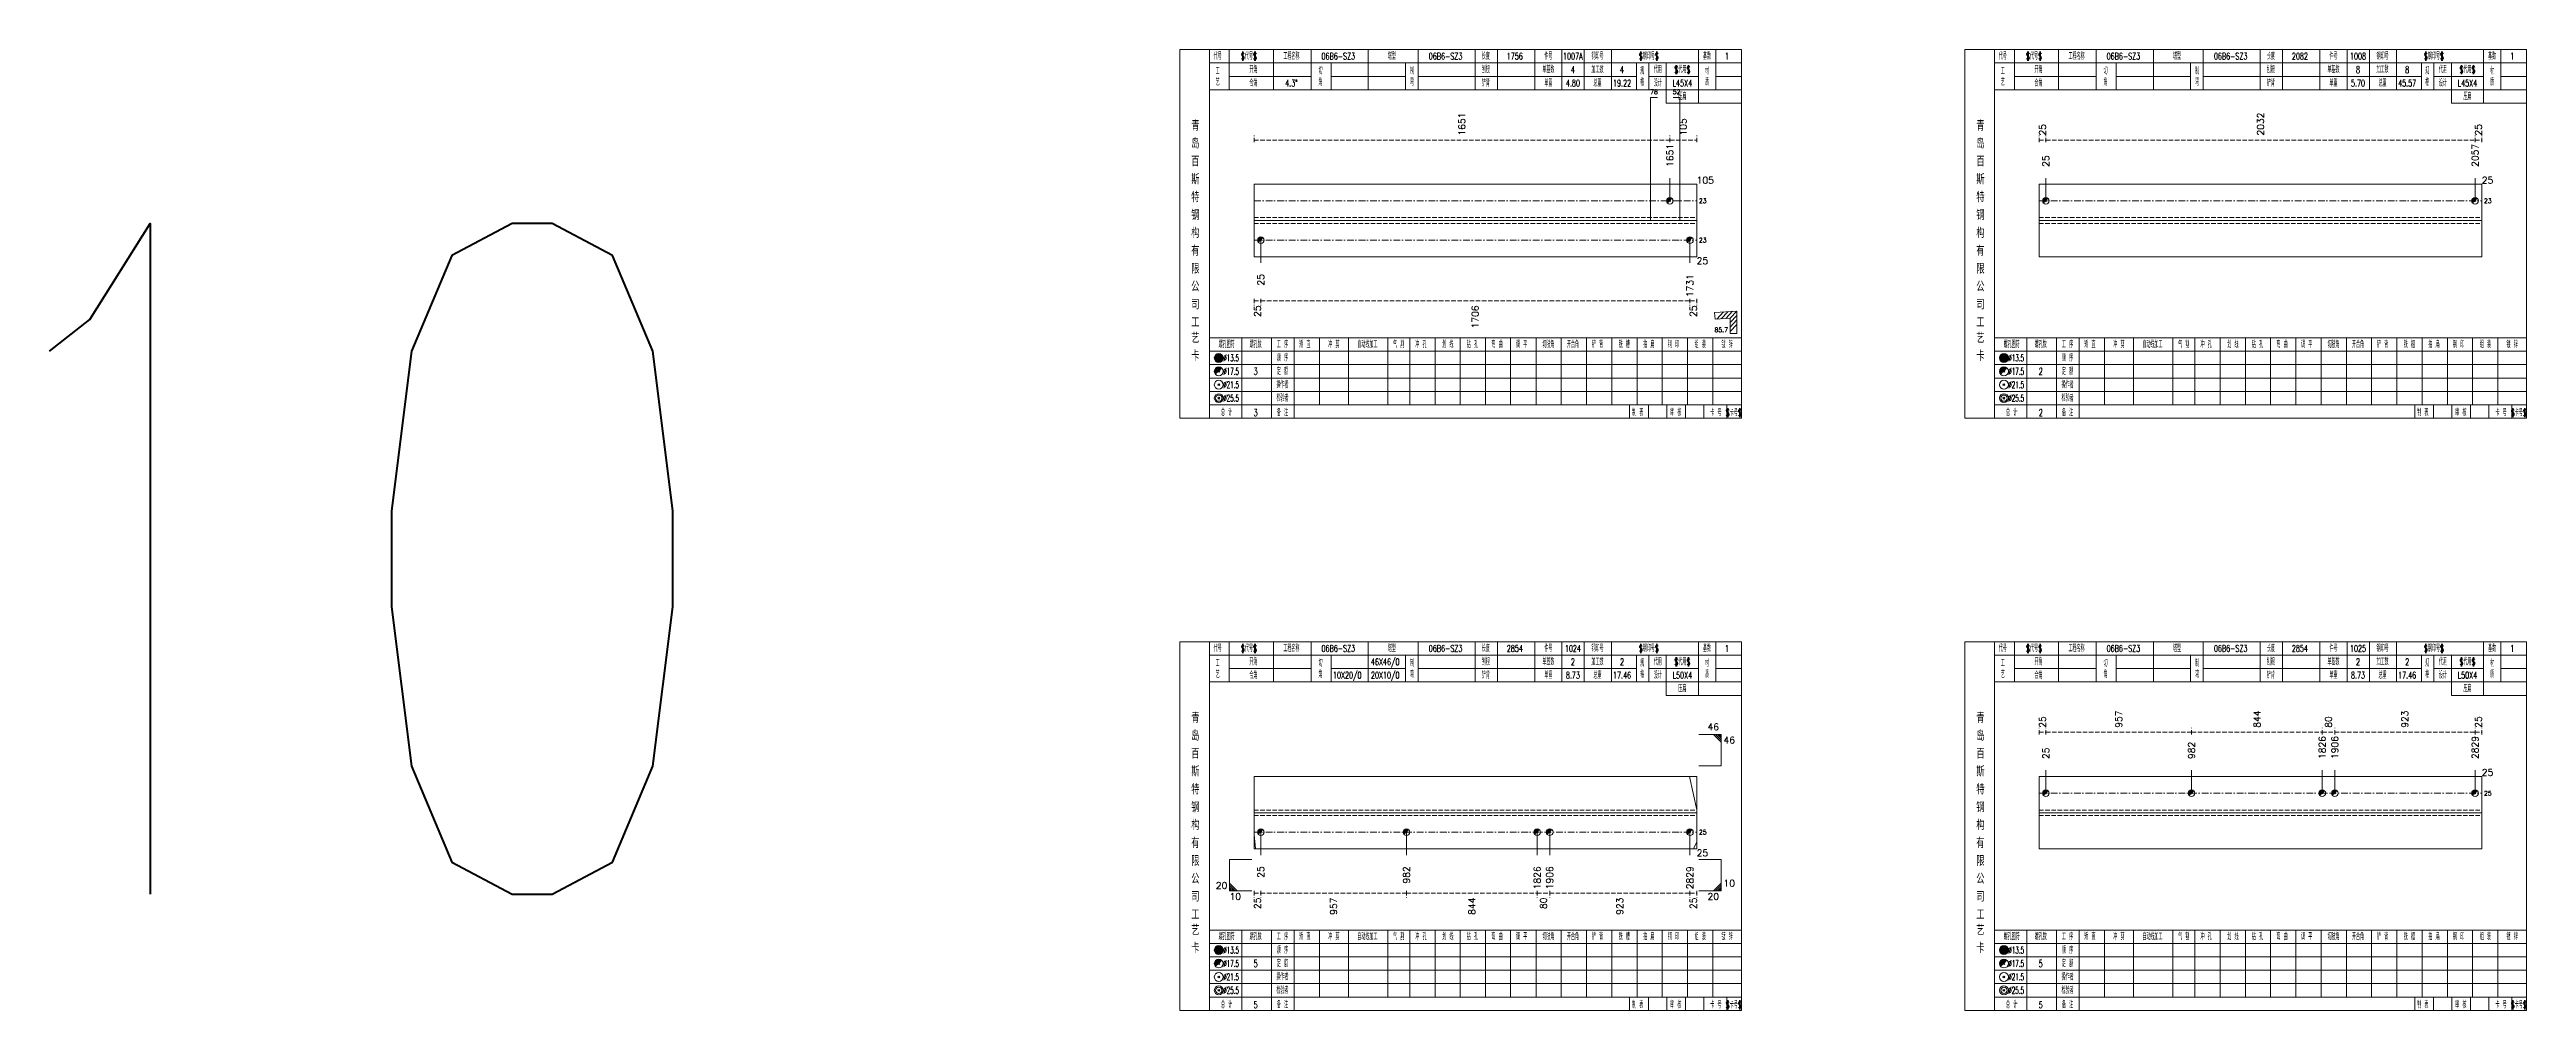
# Model space of a CAD drawing. Extents: x -533 to 8774, y 0 to 7979.
# Drawn here: x -506 to 603, y 0 to 430 of the extents above; entities that cross this region are included whole.
import ezdxf
from ezdxf.enums import TextEntityAlignment as Align

# ---------------------------------------------------------------- set-up
doc = ezdxf.new("R2010")
doc.units = 0
doc.header["$MEASUREMENT"] = 0
doc.linetypes.add('一点画线', pattern=[5.2, 3, -1, 0.2, -1])
doc.linetypes.add('虚线', pattern=[2.75, 2, -0.75])
doc.layers.get('0').update_dxf_attribs({"linetype": 'CONTINUOUS', "lineweight": 25})
for name, color, linetype, lineweight in [('1', 7, 'CONTINUOUS', 25), ('2', 7, 'CONTINUOUS', 25), ('4', 7, 'CONTINUOUS', 25), ('5', 7, 'CONTINUOUS', 25)]:
    doc.layers.add(name, color=color, linetype=linetype, lineweight=lineweight)
doc.styles.get("Standard").update_dxf_attribs({"font": 'simplex.shx', "width": 0.7, "height": 3, "bigfont": 'gbhzfs.shx'})

# ---------------------------------------------------------------- blocks, each defined once
blk = doc.blocks.new('孔17.5')
at = {"layer": '5', "color": 7, "linetype": 'Continuous', "lineweight": 0}
for p, q in [((-0.2, -0.2), (0.2, 0.2)), ((-0.2, 0.2), (0.2, -0.2))]:
    blk.add_line(p, q, dxfattribs=at)
at = {"layer": '5', "color": 7, "linetype": 'Continuous', "lineweight": 13}
blk.add_circle((0, 0), 1, dxfattribs=at)
for radius in [0.9, 0.8, 0.7, 0.6, 0.5, 0.4, 0.3, 0.2, 0.1]:
    blk.add_arc((0, 0), radius, 45, 225, dxfattribs=at)

msp = doc.modelspace()

# ---------------------------------------------------------------- linework, layer by layer
at = {"color": 8, "linetype": '虚线', "lineweight": 9}
for p, q in [((33.3, 388.5), (33.3, 391.5)), ((33.3, 389.5), (219.4, 389.5)), ((219.4, 388.5), (219.4, 391.5)), ((219.4, 388.5), (219.4, 391.5)), ((219.4, 389.5), (231.4, 389.5)), ((231.4, 388.5), (231.4, 391.5)), ((384.7, 388.5), (384.7, 391.5)), ((384.7, 389.5), (387.7, 389.5)), ((387.7, 388.5), (387.7, 391.5)), ((387.7, 388.5), (387.7, 391.5)), ((387.7, 389.5), (579.8, 389.5)), ((579.8, 388.5), (579.8, 391.5)), ((579.8, 388.5), (579.8, 391.5)), ((579.8, 389.5), (582.8, 389.5)), ((582.8, 388.5), (582.8, 391.5)), ((33.3, 318.5), (33.3, 315.5)), ((33.3, 317.5), (36.3, 317.5)), ((36.3, 318.5), (36.3, 315.5)), ((36.3, 318.5), (36.3, 315.5)), ((36.3, 317.5), (228.4, 317.5)), ((228.4, 318.5), (228.4, 315.5)), ((228.4, 318.5), (228.4, 315.5)), ((228.4, 317.5), (231.4, 317.5)), ((231.4, 318.5), (231.4, 315.5)), ((384.7, 123.5), (384.7, 126.5)), ((384.7, 124.5), (387.7, 124.5)), ((387.7, 123.5), (387.7, 126.5)), ((387.7, 123.5), (387.7, 126.5)), ((387.7, 124.5), (452.9, 124.5)), ((452.9, 123.5), (452.9, 126.5)), ((452.9, 123.5), (452.9, 126.5)), ((452.9, 124.5), (511.4, 124.5)), ((511.4, 123.5), (511.4, 126.5)), ((511.4, 123.5), (511.4, 126.5)), ((511.4, 124.5), (517, 124.5)), ((517, 123.5), (517, 126.5)), ((517, 123.5), (517, 126.5)), ((517, 124.5), (579.8, 124.5)), ((579.8, 123.5), (579.8, 126.5)), ((579.8, 123.5), (579.8, 126.5)), ((579.8, 124.5), (582.8, 124.5)), ((582.8, 123.5), (582.8, 126.5)), ((33.3, 53.5), (33.3, 50.5)), ((33.3, 52.5), (36.3, 52.5)), ((36.3, 53.5), (36.3, 50.5)), ((36.3, 53.5), (36.3, 50.5)), ((36.3, 52.5), (101.5, 52.5)), ((101.5, 53.5), (101.5, 50.5)), ((101.5, 53.5), (101.5, 50.5)), ((101.5, 52.5), (160, 52.5)), ((160, 53.5), (160, 50.5)), ((160, 53.5), (160, 50.5)), ((160, 52.5), (165.6, 52.5)), ((165.6, 53.5), (165.6, 50.5)), ((165.6, 53.5), (165.6, 50.5)), ((165.6, 52.5), (228.4, 52.5)), ((228.4, 53.5), (228.4, 50.5)), ((228.4, 53.5), (228.4, 50.5)), ((228.4, 52.5), (231.4, 52.5)), ((231.4, 53.5), (231.4, 50.5))]:
    msp.add_line(p, q, dxfattribs=at)
at = {"color": 7, "linetype": 'Continuous', "lineweight": 18}
for p, q in [((33.3, 369.8), (33.3, 337.2)), ((33.3, 369.8), (231.4, 369.8)), ((231.4, 369.8), (231.4, 337.2)), ((384.7, 369.8), (384.7, 337.2)), ((384.7, 369.8), (582.8, 369.8)), ((582.8, 369.8), (582.8, 337.2)), ((33.3, 353.5), (231.4, 353.5)), ((384.7, 353.5), (582.8, 353.5)), ((33.3, 104.7), (33.3, 72.3)), ((33.3, 104.7), (231.4, 104.7)), ((231.4, 104.7), (231.4, 72.3)), ((384.7, 104.7), (384.7, 72.3)), ((384.7, 104.7), (582.8, 104.7)), ((582.8, 104.7), (582.8, 72.3)), ((33.3, 88.5), (231.4, 88.5)), ((384.7, 88.5), (582.8, 88.5))]:
    msp.add_line(p, q, dxfattribs=at)
at = {"color": 7, "linetype": 'Continuous', "lineweight": 13}
for p, q in [((219.4, 362.3), (219.4, 372.5)), ((387.7, 362.3), (387.7, 372.5)), ((579.8, 362.3), (579.8, 372.5)), ((36.3, 344.7), (36.3, 334.5)), ((228.4, 344.7), (228.4, 334.5)), ((242.4, 123.5), (232.4, 123.5)), ((238.9, 123.5), (242.4, 120)), ((239.8, 123.5), (242.4, 120.9)), ((240.7, 123.5), (242.4, 121.8)), ((241.5, 123.5), (242.4, 122.6)), ((242.4, 109.5), (242.4, 123.5)), ((231.4, 89.8), (228.2, 104.7)), ((242.4, 109.5), (232.4, 109.5)), ((387.7, 97.2), (387.7, 107.5)), ((452.9, 97.2), (452.9, 107.5)), ((511.4, 97.2), (511.4, 107.5)), ((517, 97.2), (517, 107.5)), ((579.8, 97.2), (579.8, 107.5)), ((33.3, 78.8), (34, 72.3)), ((36.3, 79.8), (36.3, 69.5)), ((101.5, 79.8), (101.5, 69.5)), ((160, 79.8), (160, 69.5)), ((165.6, 79.8), (165.6, 69.5)), ((228.4, 79.8), (228.4, 69.5)), ((22.3, 67.5), (32.3, 67.5)), ((22.3, 67.5), (22.3, 53.5)), ((231.4, 75.5), (230, 72.3)), ((242.4, 67.5), (232.4, 67.5)), ((242.4, 67.5), (242.4, 53.5)), ((25.8, 53.5), (22.3, 57)), ((24.9, 53.5), (22.3, 56.1)), ((238.9, 53.5), (242.4, 57)), ((239.8, 53.5), (242.4, 56.1)), ((24.1, 53.5), (22.3, 55.2)), ((23.2, 53.5), (22.3, 54.4)), ((22.3, 53.5), (32.3, 53.5)), ((242.4, 53.5), (232.4, 53.5)), ((240.7, 53.5), (242.4, 55.2)), ((241.5, 53.5), (242.4, 54.4))]:
    msp.add_line(p, q, dxfattribs=at)
at = {"color": 3, "linetype": '一点画线', "lineweight": 13}
for p, q in [((33.3, 362.3), (231.4, 362.3)), ((384.7, 362.3), (582.8, 362.3)), ((33.3, 344.7), (231.4, 344.7)), ((384.7, 97.2), (582.8, 97.2)), ((33.3, 79.8), (231.4, 79.8))]:
    msp.add_line(p, q, dxfattribs=at)
at = {"color": 1, "linetype": '虚线', "lineweight": 18}
for p, q in [((33.3, 354.8), (231.4, 354.8)), ((384.7, 354.8), (582.8, 354.8)), ((33.3, 352.2), (231.4, 352.2)), ((384.7, 352.2), (582.8, 352.2)), ((33.3, 89.7), (231.4, 89.7)), ((384.7, 89.7), (582.8, 89.7)), ((33.3, 87.3), (231.4, 87.3)), ((384.7, 87.3), (582.8, 87.3))]:
    msp.add_line(p, q, dxfattribs=at)
at = {"layer": '1', "color": 7, "linetype": 'Continuous', "lineweight": 18}
for p, q in [((33.3, 337.2), (231.4, 337.2)), ((384.7, 337.2), (582.8, 337.2)), ((33.3, 72.3), (231.4, 72.3)), ((384.7, 72.3), (582.8, 72.3))]:
    msp.add_line(p, q, dxfattribs=at)
at = {"layer": '2', "color": 7, "linetype": 'Continuous', "lineweight": 13}
for p, q in [((210.8, 353.5), (210.8, 408.5)), ((210.8, 408.5), (213.8, 408.5)), ((223.9, 408.5), (220.9, 408.5)), ((223.9, 353.5), (223.9, 408.5)), ((249.4, 313), (239.4, 312.3)), ((239.4, 312.3), (239.7, 309.3)), ((240.4, 309.3), (243.4, 312.6)), ((242.4, 309.5), (245.4, 312.7)), ((244.4, 309.6), (247.4, 312.9)), ((246.4, 309.8), (249.4, 313)), ((246.4, 307.8), (249.4, 311)), ((249.4, 303), (249.4, 313)), ((239.7, 309.3), (246.4, 309.8)), ((246.4, 309.8), (246.4, 303)), ((246.4, 305.8), (249.4, 309)), ((246.4, 303.8), (249.4, 307)), ((246.4, 303), (249.4, 303))]:
    msp.add_line(p, q, dxfattribs=at)
at = {"layer": '4', "color": 1, "linetype": 'Continuous', "lineweight": 18}
for p, q in [((13.3, 265), (13.3, 430)), ((13.3, 424), (251.4, 424)), ((22.2, 412), (22.2, 430)), ((42, 412), (42, 430)), ((58.8, 412), (58.8, 430)), ((67.8, 412), (67.8, 424)), ((84.4, 412), (84.4, 430)), ((101.1, 412), (101.1, 424)), ((106.7, 412), (106.7, 430)), ((132.2, 412), (132.2, 430)), ((142.2, 412), (142.2, 430)), ((158.9, 412), (158.9, 430)), ((171.1, 412), (171.1, 430)), ((181.1, 412), (181.1, 430)), ((193.3, 412), (193.3, 430)), ((204.4, 412), (204.4, 424)), ((210, 412), (210, 424)), ((217.8, 406), (217.8, 424)), ((232.2, 406), (232.2, 430)), ((240, 412), (240, 430)), ((364.7, 265), (364.7, 430)), ((364.7, 424), (602.8, 424)), ((373.6, 412), (373.6, 430)), ((393.4, 412), (393.4, 430)), ((410.2, 412), (410.2, 430)), ((419.2, 412), (419.2, 424)), ((435.8, 412), (435.8, 430)), ((452.5, 412), (452.5, 424)), ((458.1, 412), (458.1, 430)), ((483.6, 412), (483.6, 430)), ((493.6, 412), (493.6, 430)), ((510.3, 412), (510.3, 430)), ((522.5, 412), (522.5, 430)), ((532.5, 412), (532.5, 430)), ((544.7, 412), (544.7, 430)), ((555.8, 412), (555.8, 424)), ((561.4, 412), (561.4, 424)), ((569.2, 406), (569.2, 424)), ((583.6, 406), (583.6, 430)), ((591.4, 412), (591.4, 430)), ((13.3, 412), (251.4, 412)), ((22.2, 418), (58.8, 418)), ((67.8, 418), (101.1, 418)), ((106.7, 418), (204.4, 418)), ((210, 418), (232.2, 418)), ((240, 418), (251.4, 418)), ((364.7, 412), (602.8, 412)), ((373.6, 418), (410.2, 418)), ((419.2, 418), (452.5, 418)), ((458.1, 418), (555.8, 418)), ((561.4, 418), (583.6, 418)), ((591.4, 418), (602.8, 418)), ((217.8, 406), (251.4, 406)), ((569.2, 406), (602.8, 406)), ((13.3, 301), (251.4, 301)), ((27.8, 265), (27.8, 301)), ((41.1, 265), (41.1, 301)), ((51.2, 265), (51.2, 301)), ((62.6, 271), (62.6, 301)), ((75.5, 271), (75.5, 301)), ((93.1, 271), (93.1, 301)), ((103, 271), (103, 301)), ((114.3, 271), (114.3, 301)), ((125.6, 271), (125.6, 301)), ((136.9, 271), (136.9, 301)), ((148.1, 271), (148.1, 301)), ((159.5, 271), (159.5, 301)), ((170.8, 271), (170.8, 301)), ((182.1, 271), (182.1, 301)), ((193.4, 271), (193.4, 301)), ((204.7, 271), (204.7, 301)), ((216, 271), (216, 301)), ((227.3, 271), (227.3, 301)), ((238.6, 271), (238.6, 301)), ((364.7, 301), (602.8, 301)), ((379.2, 265), (379.2, 301)), ((392.5, 265), (392.5, 301)), ((402.6, 265), (402.6, 301)), ((414, 271), (414, 301)), ((426.9, 271), (426.9, 301)), ((444.5, 271), (444.5, 301)), ((454.4, 271), (454.4, 301)), ((465.7, 271), (465.7, 301)), ((477, 271), (477, 301)), ((488.3, 271), (488.3, 301)), ((499.5, 271), (499.5, 301)), ((510.9, 271), (510.9, 301)), ((522.2, 271), (522.2, 301)), ((533.5, 271), (533.5, 301)), ((544.8, 271), (544.8, 301)), ((556.1, 271), (556.1, 301)), ((567.4, 271), (567.4, 301)), ((578.7, 271), (578.7, 301)), ((590, 271), (590, 301)), ((13.3, 295), (251.4, 295)), ((13.3, 289), (251.4, 289)), ((364.7, 295), (602.8, 295)), ((364.7, 289), (602.8, 289)), ((13.3, 283), (251.4, 283)), ((364.7, 283), (602.8, 283)), ((13.3, 277), (251.4, 277)), ((13.3, 271), (251.4, 271)), ((201.4, 265), (201.4, 271)), ((209.8, 265), (209.8, 271)), ((218, 265), (218, 271)), ((226.4, 265), (226.4, 271)), ((234.6, 265), (234.6, 271)), ((244.9, 265), (244.9, 271)), ((364.7, 277), (602.8, 277)), ((364.7, 271), (602.8, 271)), ((552.8, 265), (552.8, 271)), ((561.2, 265), (561.2, 271)), ((569.4, 265), (569.4, 271)), ((577.8, 265), (577.8, 271)), ((586, 265), (586, 271)), ((596.3, 265), (596.3, 271)), ((13.3, 0), (13.3, 165)), ((13.3, 159), (251.4, 159)), ((22.2, 147), (22.2, 165)), ((42, 147), (42, 165)), ((58.8, 147), (58.8, 165)), ((67.8, 147), (67.8, 159)), ((84.4, 147), (84.4, 165)), ((101.1, 147), (101.1, 159)), ((106.7, 147), (106.7, 165)), ((132.2, 147), (132.2, 165)), ((142.2, 147), (142.2, 165)), ((158.9, 147), (158.9, 165)), ((171.1, 147), (171.1, 165)), ((181.1, 147), (181.1, 165)), ((193.3, 147), (193.3, 165)), ((204.4, 147), (204.4, 159)), ((210, 147), (210, 159)), ((217.8, 141), (217.8, 159)), ((232.2, 141), (232.2, 165)), ((240, 147), (240, 165)), ((364.7, 0), (364.7, 165)), ((364.7, 159), (602.8, 159)), ((373.6, 147), (373.6, 165)), ((393.4, 147), (393.4, 165)), ((410.2, 147), (410.2, 165)), ((419.2, 147), (419.2, 159)), ((435.8, 147), (435.8, 165)), ((452.5, 147), (452.5, 159)), ((458.1, 147), (458.1, 165)), ((483.6, 147), (483.6, 165)), ((493.6, 147), (493.6, 165)), ((510.3, 147), (510.3, 165)), ((522.5, 147), (522.5, 165)), ((532.5, 147), (532.5, 165)), ((544.7, 147), (544.7, 165)), ((555.8, 147), (555.8, 159)), ((561.4, 147), (561.4, 159)), ((569.2, 141), (569.2, 159)), ((583.6, 141), (583.6, 165)), ((591.4, 147), (591.4, 165)), ((13.3, 147), (251.4, 147)), ((22.2, 153), (58.8, 153)), ((67.8, 153), (101.1, 153)), ((106.7, 153), (204.4, 153)), ((210, 153), (232.2, 153)), ((240, 153), (251.4, 153)), ((364.7, 147), (602.8, 147)), ((373.6, 153), (410.2, 153)), ((419.2, 153), (452.5, 153)), ((458.1, 153), (555.8, 153)), ((561.4, 153), (583.6, 153)), ((591.4, 153), (602.8, 153)), ((217.8, 141), (251.4, 141)), ((569.2, 141), (602.8, 141)), ((13.3, 36), (251.4, 36)), ((27.8, 0), (27.8, 36)), ((41.1, 0), (41.1, 36)), ((51.2, 0), (51.2, 36)), ((62.6, 6), (62.6, 36)), ((75.5, 6), (75.5, 36)), ((93.1, 6), (93.1, 36)), ((103, 6), (103, 36)), ((114.3, 6), (114.3, 36)), ((125.6, 6), (125.6, 36)), ((136.9, 6), (136.9, 36)), ((148.1, 6), (148.1, 36)), ((159.5, 6), (159.5, 36)), ((170.8, 6), (170.8, 36)), ((182.1, 6), (182.1, 36)), ((193.4, 6), (193.4, 36)), ((204.7, 6), (204.7, 36)), ((216, 6), (216, 36)), ((227.3, 6), (227.3, 36)), ((238.6, 6), (238.6, 36)), ((364.7, 36), (602.8, 36)), ((379.2, 0), (379.2, 36)), ((392.5, 0), (392.5, 36)), ((402.6, 0), (402.6, 36)), ((414, 6), (414, 36)), ((426.9, 6), (426.9, 36)), ((444.5, 6), (444.5, 36)), ((454.4, 6), (454.4, 36)), ((465.7, 6), (465.7, 36)), ((477, 6), (477, 36)), ((488.3, 6), (488.3, 36)), ((499.5, 6), (499.5, 36)), ((510.9, 6), (510.9, 36)), ((522.2, 6), (522.2, 36)), ((533.5, 6), (533.5, 36)), ((544.8, 6), (544.8, 36)), ((556.1, 6), (556.1, 36)), ((567.4, 6), (567.4, 36)), ((578.7, 6), (578.7, 36)), ((590, 6), (590, 36)), ((13.3, 30), (251.4, 30)), ((13.3, 24), (251.4, 24)), ((364.7, 30), (602.8, 30)), ((364.7, 24), (602.8, 24)), ((13.3, 18), (251.4, 18)), ((13.3, 12), (251.4, 12)), ((364.7, 18), (602.8, 18)), ((364.7, 12), (602.8, 12)), ((13.3, 6), (251.4, 6)), ((201.4, 0), (201.4, 6)), ((209.8, 0), (209.8, 6)), ((218, 0), (218, 6)), ((226.4, 0), (226.4, 6)), ((234.6, 0), (234.6, 6)), ((244.9, 0), (244.9, 6)), ((364.7, 6), (602.8, 6)), ((552.8, 0), (552.8, 6)), ((561.2, 0), (561.2, 6)), ((569.4, 0), (569.4, 6)), ((577.8, 0), (577.8, 6)), ((586, 0), (586, 6)), ((596.3, 0), (596.3, 6))]:
    msp.add_line(p, q, dxfattribs=at)
at = {"layer": '4', "color": 7, "linetype": 'Continuous', "lineweight": 13}
for p, q in [((17.3, 291.8), (17.7, 292.2)), ((17.7, 291.8), (17.3, 292.2)), ((368.7, 291.8), (369.1, 292.2)), ((369.1, 291.8), (368.7, 292.2)), ((17.1, 279.6), (17.9, 280.4)), ((17.9, 279.6), (17.1, 280.4)), ((368.5, 279.6), (369.3, 280.4)), ((369.3, 279.6), (368.5, 280.4)), ((17.1, 273.6), (17.9, 274.4)), ((17.9, 273.6), (17.1, 274.4)), ((368.5, 273.6), (369.3, 274.4)), ((369.3, 273.6), (368.5, 274.4)), ((17.3, 26.8), (17.7, 27.2)), ((17.7, 26.8), (17.3, 27.2)), ((368.7, 26.8), (369.1, 27.2)), ((369.1, 26.8), (368.7, 27.2)), ((17.1, 14.6), (17.9, 15.4)), ((17.9, 14.6), (17.1, 15.4)), ((368.5, 14.6), (369.3, 15.4)), ((369.3, 14.6), (368.5, 15.4)), ((17.1, 8.6), (17.9, 9.4)), ((17.9, 8.6), (17.1, 9.4)), ((368.5, 8.6), (369.3, 9.4)), ((369.3, 8.6), (368.5, 9.4))]:
    msp.add_line(p, q, dxfattribs=at)
at = {"layer": '4', "color": 7, "linetype": 'Continuous', "lineweight": 0}
for p, q in [((17.1, 285.6), (17.9, 286.4)), ((17.1, 286.4), (17.9, 285.6)), ((368.5, 285.6), (369.3, 286.4)), ((368.5, 286.4), (369.3, 285.6)), ((17.1, 20.6), (17.9, 21.4)), ((17.1, 21.4), (17.9, 20.6)), ((368.5, 20.6), (369.3, 21.4)), ((368.5, 21.4), (369.3, 20.6))]:
    msp.add_line(p, q, dxfattribs=at)
at = {"layer": '4', "color": 1, "linetype": 'Continuous', "lineweight": 18}
for points in [[(0, 430), (0, 265), (251.4, 265), (251.4, 430)], [(351.4, 430), (351.4, 265), (602.8, 265), (602.8, 430)], [(0, 165), (0, 0), (251.4, 0), (251.4, 165)], [(351.4, 165), (351.4, 0), (602.8, 0), (602.8, 165)]]:
    msp.add_lwpolyline(points, close=True, dxfattribs=at)
at = {"layer": '4', "color": 7, "linetype": 'Continuous', "lineweight": 13}
for centre, radius in [((17.5, 292), 2), ((17.5, 292), 1.8), ((17.5, 292), 1.6), ((17.5, 292), 1.4), ((17.5, 292), 1.2), ((17.5, 292), 1), ((17.5, 292), 0.8), ((17.5, 292), 0.6), ((17.5, 292), 0.4), ((17.5, 292), 0.2), ((368.9, 292), 2), ((368.9, 292), 1.8), ((368.9, 292), 1.6), ((368.9, 292), 1.4), ((368.9, 292), 1.2), ((368.9, 292), 1), ((368.9, 292), 0.8), ((368.9, 292), 0.6), ((368.9, 292), 0.4), ((368.9, 292), 0.2), ((17.5, 286), 2), ((17.5, 280), 2), ((368.9, 286), 2), ((368.9, 280), 2), ((17.5, 274), 2), ((17.5, 274), 1.4), ((368.9, 274), 2), ((368.9, 274), 1.4), ((17.5, 27), 2), ((17.5, 21), 2), ((17.5, 27), 1.8), ((17.5, 27), 1.6), ((17.5, 27), 1.4), ((17.5, 27), 1.2), ((17.5, 27), 1), ((17.5, 27), 0.8), ((17.5, 27), 0.6), ((17.5, 27), 0.4), ((17.5, 27), 0.2), ((368.9, 27), 2), ((368.9, 21), 2), ((368.9, 27), 1.8), ((368.9, 27), 1.6), ((368.9, 27), 1.4), ((368.9, 27), 1.2), ((368.9, 27), 1), ((368.9, 27), 0.8), ((368.9, 27), 0.6), ((368.9, 27), 0.4), ((368.9, 27), 0.2), ((17.5, 15), 2), ((368.9, 15), 2), ((17.5, 9), 2), ((17.5, 9), 1.4), ((368.9, 9), 2), ((368.9, 9), 1.4)]:
    msp.add_circle(centre, radius, dxfattribs=at)
for centre, radius in [((17.5, 286), 1.8), ((17.5, 286), 1.6), ((17.5, 286), 1.4), ((17.5, 286), 1.2), ((17.5, 286), 1), ((17.5, 286), 0.8), ((17.5, 286), 0.6), ((17.5, 286), 0.4), ((17.5, 286), 0.2), ((368.9, 286), 1.8), ((368.9, 286), 1.6), ((368.9, 286), 1.4), ((368.9, 286), 1.2), ((368.9, 286), 1), ((368.9, 286), 0.8), ((368.9, 286), 0.6), ((368.9, 286), 0.4), ((368.9, 286), 0.2), ((17.5, 21), 1.8), ((17.5, 21), 1.6), ((17.5, 21), 1.4), ((17.5, 21), 1.2), ((368.9, 21), 1.8), ((368.9, 21), 1.6), ((368.9, 21), 1.4), ((368.9, 21), 1.2), ((17.5, 21), 1), ((17.5, 21), 0.8), ((17.5, 21), 0.6), ((17.5, 21), 0.4), ((17.5, 21), 0.2), ((368.9, 21), 1), ((368.9, 21), 0.8), ((368.9, 21), 0.6), ((368.9, 21), 0.4), ((368.9, 21), 0.2)]:
    msp.add_arc(centre, radius, 45, 225, dxfattribs=at)

# ---------------------------------------------------------------- block references
at = {"color": 7, "linetype": 'Continuous', "lineweight": 13, "xscale": 1.5, "yscale": 1.5, "zscale": 1.5}
for p in [(219.4, 362.3), (387.7, 362.3), (579.8, 362.3), (387.7, 97.2), (452.9, 97.2), (511.4, 97.2), (517, 97.2), (579.8, 97.2)]:
    msp.add_blockref('孔17.5', p, dxfattribs=at)
at = {"layer": '1', "color": 7, "linetype": 'Continuous', "lineweight": 13, "xscale": 1.5, "yscale": 1.5, "zscale": 1.5}
for p in [(36.3, 344.7), (228.4, 344.7), (36.3, 79.8), (101.5, 79.8), (160, 79.8), (165.6, 79.8), (228.4, 79.8)]:
    msp.add_blockref('孔17.5', p, dxfattribs=at)

# ---------------------------------------------------------------- texts
at = {"color": 8, "linetype": 'Continuous', "lineweight": 9}
for s, p in [('1651', (126.3, 391.5)), ('2032', (483.8, 391.5)), ('105', (225.4, 391.5)), ('25', (386.2, 391.5)), ('25', (581.3, 391.5)), ('957', (420.3, 126.5)), ('844', (482.2, 126.5)), ('923', (548.4, 126.5)), ('25', (386.2, 126.5)), ('80', (514.2, 126.5)), ('25', (581.3, 126.5))]:
    msp.add_text(s, height=3, rotation=90, dxfattribs=at).set_placement(p, align=Align.MIDDLE_LEFT)
at = {"color": 7, "linetype": 'Continuous', "lineweight": 13}
for s, p in [('1651', (219.4, 377.5)), ('25', (387.7, 377.5)), ('2057', (579.8, 377.5)), ('1826', (511.4, 112.5)), ('1906', (517, 112.5)), ('2829', (579.8, 112.5)), ('25', (387.7, 112.5)), ('982', (452.9, 112.5))]:
    msp.add_text(s, height=3, rotation=90, dxfattribs=at).set_placement(p, align=Align.MIDDLE_LEFT)
for s, height, p in [('105', 3, (231.4, 371.5)), ('25', 3, (582.8, 371.5)), ('23', 2, (232.4, 362.3)), ('23', 2, (583.8, 362.3)), ('23', 2, (232.4, 344.7)), ('25', 3, (582.8, 106.5)), ('25', 2, (583.8, 97.2)), ('25', 2, (232.4, 79.8))]:
    msp.add_text(s, height=height, dxfattribs=at).set_placement(p, align=Align.MIDDLE_LEFT)
at = {"color": 8, "linetype": 'Continuous', "lineweight": 9}
for s, p in [('25', (34.8, 315.5)), ('1706', (132.3, 315.5)), ('25', (229.9, 315.5)), ('25', (34.8, 50.5)), ('957', (68.9, 50.5)), ('844', (130.8, 50.5)), ('80', (162.8, 50.5)), ('923', (197, 50.5)), ('25', (229.9, 50.5))]:
    msp.add_text(s, height=3, rotation=90, dxfattribs=at).set_placement(p, align=Align.MIDDLE_RIGHT)
at = {"color": 7, "linetype": 'Continuous', "lineweight": 13}
for s, p in [('46', (241.4, 124.5)), ('20', (21.3, 53.5))]:
    msp.add_text(s, height=3, dxfattribs=at).set_placement(p, align=Align.BOTTOM_RIGHT)
for s, p in [('46', (243.4, 122.5)), ('10', (22.3, 52.5))]:
    msp.add_text(s, height=3, dxfattribs=at).set_placement(p, align=Align.TOP_LEFT)
msp.add_text('10', height=3, dxfattribs=at).set_placement((243.4, 54.5), align=Align.BOTTOM_LEFT)
msp.add_text('20', height=3, dxfattribs=at).set_placement((241.4, 52.5), align=Align.TOP_RIGHT)
at = {"color": 0, "linetype": 'Continuous', "insert": (-559.8, 352.1), "char_height": 300, "width": 15280.334, "attachment_point": 1}
msp.add_mtext('10', dxfattribs=at)
at = {"layer": '1', "color": 7, "linetype": 'Continuous', "lineweight": 13}
for p in [(231.4, 335.5), (231.4, 70.5)]:
    msp.add_text('25', height=3, dxfattribs=at).set_placement(p, align=Align.MIDDLE_LEFT)
for s, p in [('25', (36.3, 329.5)), ('1731', (228.4, 329.5)), ('25', (36.3, 64.5)), ('982', (101.5, 64.5)), ('1826', (160, 64.5)), ('1906', (165.6, 64.5)), ('2829', (228.4, 64.5))]:
    msp.add_text(s, height=3, rotation=90, dxfattribs=at).set_placement(p, align=Align.MIDDLE_RIGHT)
at = {"layer": '2', "color": 7, "linetype": 'Continuous', "lineweight": 13}
for s, p in [('78', (212.3, 409.5)), ('52', (222.4, 409.5))]:
    msp.add_text(s, height=2, dxfattribs=at).set_placement(p, align=Align.BOTTOM_CENTER)
msp.add_text('85.7', height=2, dxfattribs=at).set_placement((245.4, 303), align=Align.BOTTOM_RIGHT)
at = {"layer": '4', "color": 1, "linetype": 'Continuous', "lineweight": 13}
for s, height, width, p in [('代号', 3, 0.6, (17, 427)), ('工', 3, 0.6, (17, 420.4)), ('$代号$', 3, 0.6, (31, 427)), ('开角', 3, 0.6, (33, 421)), ('工程名称', 3, 0.6, (50, 427)), ('切', 3, 0.6, (63, 420.4)), ('06B6-SZ3', 3, 0.6, (71, 427)), ('塔型', 3, 0.6, (95, 427)), ('制', 3, 0.6, (104, 420.4)), ('06B6-SZ3', 3, 0.6, (119, 427)), ('刨根', 3, 0.6, (137, 421)), ('长度', 3, 0.6, (137, 427)), ('1756', 3, 0.6, (150, 427)), ('单基数', 3, 0.6, (165, 421)), ('件号', 3, 0.6, (165, 427)), ('1007A', 3, 0.6, (176, 427)), ('4', 3, 0.6, (176, 421)), ('钢印号', 3, 0.6, (187, 427)), ('加工数', 3, 0.6, (187, 421)), ('4', 3, 0.6, (198, 421)), ('规', 3, 0.6, (207, 420.4)), ('$钢印号$', 3, 0.6, (210, 427)), ('代用', 3, 0.6, (214, 421)), ('$代用$', 3, 0.6, (225, 421)), ('基数', 3, 0.6, (236, 427)), ('材', 3, 0.6, (236, 420.4)), ('1', 3, 0.6, (245, 427)), ('代号', 3, 0.6, (368.4, 427)), ('工', 3, 0.6, (368.4, 420.4)), ('$代号$', 3, 0.6, (382.4, 427)), ('开角', 3, 0.6, (384.4, 421)), ('工程名称', 3, 0.6, (401.4, 427)), ('切', 3, 0.6, (414.4, 420.4)), ('06B6-SZ3', 3, 0.6, (422.4, 427)), ('塔型', 3, 0.6, (446.4, 427)), ('制', 3, 0.6, (455.4, 420.4)), ('06B6-SZ3', 3, 0.6, (470.4, 427)), ('刨根', 3, 0.6, (488.4, 421)), ('长度', 3, 0.6, (488.4, 427)), ('2082', 3, 0.6, (501.4, 427)), ('单基数', 3, 0.6, (516.4, 421)), ('件号', 3, 0.6, (516.4, 427)), ('1008', 3, 0.6, (527.4, 427)), ('8', 3, 0.6, (527.4, 421)), ('钢印号', 3, 0.6, (538.4, 427)), ('加工数', 3, 0.6, (538.4, 421)), ('8', 3, 0.6, (549.4, 421)), ('规', 3, 0.6, (558.4, 420.4)), ('$钢印号$', 3, 0.6, (561.4, 427)), ('代用', 3, 0.6, (565.4, 421)), ('$代用$', 3, 0.6, (576.4, 421)), ('基数', 3, 0.6, (587.4, 427)), ('材', 3, 0.6, (587.4, 420.4)), ('1', 3, 0.6, (596.4, 427)), ('艺', 3, 0.6, (17, 415.4)), ('合角', 3, 0.6, (33, 415)), ('4.3%%d', 3, 0.6, (50, 415)), ('角', 3, 0.6, (63, 415.4)), ('弯', 3, 0.6, (104, 415.4)), ('铲背', 3, 0.6, (137, 415)), ('单重', 3, 0.6, (165, 415)), ('4.80', 3, 0.6, (176, 415)), ('总重', 3, 0.6, (187, 415)), ('19.22', 3, 0.6, (198, 415)), ('格', 3, 0.6, (207, 415.4)), ('设计', 3, 0.6, (214, 415)), ('L45X4', 3, 0.6, (225, 415)), ('压扁', 3, 0.6, (225, 409)), ('质', 3, 0.6, (236, 415.4)), ('艺', 3, 0.6, (368.4, 415.4)), ('合角', 3, 0.6, (384.4, 415)), ('角', 3, 0.6, (414.4, 415.4)), ('弯', 3, 0.6, (455.4, 415.4)), ('铲背', 3, 0.6, (488.4, 415)), ('单重', 3, 0.6, (516.4, 415)), ('5.70', 3, 0.6, (527.4, 415)), ('总重', 3, 0.6, (538.4, 415)), ('45.57', 3, 0.6, (549.4, 415)), ('格', 3, 0.6, (558.4, 415.4)), ('设计', 3, 0.6, (565.4, 415)), ('L45X4', 3, 0.6, (576.4, 415)), ('压扁', 3, 0.6, (576.4, 409)), ('质', 3, 0.6, (587.4, 415.4)), ('青', 4.6, 0.8, (7, 396)), ('岛', 4.6, 0.8, (7, 388)), ('青', 4.6, 0.8, (358.4, 396)), ('岛', 4.6, 0.8, (358.4, 388)), ('百', 4.6, 0.8, (7, 380)), ('百', 4.6, 0.8, (358.4, 380)), ('斯', 4.6, 0.8, (7, 372)), ('特', 4.6, 0.8, (7, 364)), ('斯', 4.6, 0.8, (358.4, 372)), ('特', 4.6, 0.8, (358.4, 364)), ('钢', 4.6, 0.8, (7, 356)), ('钢', 4.6, 0.8, (358.4, 356)), ('构', 4.6, 0.8, (7, 348)), ('构', 4.6, 0.8, (358.4, 348)), ('有', 4.6, 0.8, (7, 340)), ('限', 4.6, 0.8, (7, 332)), ('有', 4.6, 0.8, (358.4, 340)), ('限', 4.6, 0.8, (358.4, 332)), ('公', 4.6, 0.8, (7, 324)), ('公', 4.6, 0.8, (358.4, 324)), ('司', 4.6, 0.8, (7, 316)), ('司', 4.6, 0.8, (358.4, 316)), ('工', 4.6, 0.8, (7, 308)), ('艺', 4.6, 0.8, (7, 301)), ('螺孔图符', 3, 0.6, (21, 298)), ('螺孔数', 3, 0.6, (34, 298)), ('工 序', 3, 0.6, (46, 298)), ('矫 直', 3, 0.6, (56, 298)), ('冲 剪', 3, 0.6, (69, 298)), ('自动线加工', 3, 0.6, (84, 298)), ('气 割', 3, 0.6, (98, 298)), ('冲 孔', 3, 0.6, (108, 298)), ('划 线', 3, 0.6, (120, 298)), ('钻 孔', 3, 0.6, (131, 298)), ('弯 曲', 3, 0.6, (142, 298)), ('调 平', 3, 0.6, (153, 298)), ('切肢角', 3, 0.6, (165, 298)), ('开合角', 3, 0.6, (176, 298)), ('铲 背', 3, 0.6, (187, 298)), ('铣 槽', 3, 0.6, (199, 298)), ('拍 扁', 3, 0.6, (210, 298)), ('钢 印', 3, 0.6, (221, 298)), ('组 装', 3, 0.6, (233, 298)), ('镀 锌', 3, 0.6, (245, 298)), ('工', 4.6, 0.8, (358.4, 308)), ('艺', 4.6, 0.8, (358.4, 301)), ('螺孔图符', 3, 0.6, (372.4, 298)), ('螺孔数', 3, 0.6, (385.4, 298)), ('工 序', 3, 0.6, (397.4, 298)), ('矫 直', 3, 0.6, (407.4, 298)), ('冲 剪', 3, 0.6, (420.4, 298)), ('自动线加工', 3, 0.6, (435.4, 298)), ('气 割', 3, 0.6, (449.4, 298)), ('冲 孔', 3, 0.6, (459.4, 298)), ('划 线', 3, 0.6, (471.4, 298)), ('钻 孔', 3, 0.6, (482.4, 298)), ('弯 曲', 3, 0.6, (493.4, 298)), ('调 平', 3, 0.6, (504.4, 298)), ('切肢角', 3, 0.6, (516.4, 298)), ('开合角', 3, 0.6, (527.4, 298)), ('铲 背', 3, 0.6, (538.4, 298)), ('铣 槽', 3, 0.6, (550.4, 298)), ('拍 扁', 3, 0.6, (561.4, 298)), ('钢 印', 3, 0.6, (572.4, 298)), ('组 装', 3, 0.6, (584.4, 298)), ('镀 锌', 3, 0.6, (596.4, 298)), ('卡', 4.6, 0.8, (7, 293)), ('%%C13.5', 3, 0.5, (23, 292)), ('顺 序', 3, 0.6, (46, 292)), ('卡', 4.6, 0.8, (358.4, 293)), ('%%C13.5', 3, 0.5, (374.4, 292)), ('顺 序', 3, 0.6, (397.4, 292)), ('%%C17.5', 3, 0.5, (23, 286)), ('%%C21.5', 3, 0.5, (23, 280)), ('3', 3.2, 0.6, (34, 286)), ('定 额', 3, 0.6, (46, 286)), ('操作者', 3, 0.6, (46, 280)), ('%%C17.5', 3, 0.5, (374.4, 286)), ('%%C21.5', 3, 0.5, (374.4, 280)), ('2', 3.2, 0.6, (385.4, 286)), ('定 额', 3, 0.6, (397.4, 286)), ('操作者', 3, 0.6, (397.4, 280)), ('总 计', 3, 0.6, (21, 267.5)), ('%%C25.5', 3, 0.5, (23, 274)), ('3', 3, 0.6, (34, 267.5)), ('检验者', 3, 0.6, (46, 274)), ('备 注', 3, 0.6, (46, 267.5)), ('制 表', 3, 0.6, (205, 267.5)), ('审 核', 3, 0.6, (222, 267.5)), ('卡 号', 3, 0.6, (240, 267.5)), ('$卡号$', 3, 0.6, (248, 267.5)), ('总 计', 3, 0.6, (372.4, 267.5)), ('%%C25.5', 3, 0.5, (374.4, 274)), ('2', 3, 0.6, (385.4, 267.5)), ('检验者', 3, 0.6, (397.4, 274)), ('备 注', 3, 0.6, (397.4, 267.5)), ('制 表', 3, 0.6, (556.4, 267.5)), ('审 核', 3, 0.6, (573.4, 267.5)), ('卡 号', 3, 0.6, (591.4, 267.5)), ('$卡号$', 3, 0.6, (599.4, 267.5)), ('代号', 3, 0.6, (17, 162)), ('工', 3, 0.6, (17, 155.4)), ('$代号$', 3, 0.6, (31, 162)), ('开角', 3, 0.6, (33, 156)), ('工程名称', 3, 0.6, (50, 162)), ('切', 3, 0.6, (63, 155.4)), ('06B6-SZ3', 3, 0.6, (71, 162)), ('46X46/0', 3, 0.6, (92, 156)), ('塔型', 3, 0.6, (95, 162)), ('制', 3, 0.6, (104, 155.4)), ('06B6-SZ3', 3, 0.6, (119, 162)), ('刨根', 3, 0.6, (137, 156)), ('长度', 3, 0.6, (137, 162)), ('2854', 3, 0.6, (150, 162)), ('单基数', 3, 0.6, (165, 156)), ('件号', 3, 0.6, (165, 162)), ('1024', 3, 0.6, (176, 162)), ('2', 3, 0.6, (176, 156)), ('钢印号', 3, 0.6, (187, 162)), ('加工数', 3, 0.6, (187, 156)), ('2', 3, 0.6, (198, 156)), ('规', 3, 0.6, (207, 155.4)), ('$钢印号$', 3, 0.6, (210, 162)), ('代用', 3, 0.6, (214, 156)), ('$代用$', 3, 0.6, (225, 156)), ('基数', 3, 0.6, (236, 162)), ('材', 3, 0.6, (236, 155.4)), ('1', 3, 0.6, (245, 162)), ('代号', 3, 0.6, (368.4, 162)), ('工', 3, 0.6, (368.4, 155.4)), ('$代号$', 3, 0.6, (382.4, 162)), ('开角', 3, 0.6, (384.4, 156)), ('工程名称', 3, 0.6, (401.4, 162)), ('切', 3, 0.6, (414.4, 155.4)), ('06B6-SZ3', 3, 0.6, (422.4, 162)), ('塔型', 3, 0.6, (446.4, 162)), ('制', 3, 0.6, (455.4, 155.4)), ('06B6-SZ3', 3, 0.6, (470.4, 162)), ('刨根', 3, 0.6, (488.4, 156)), ('长度', 3, 0.6, (488.4, 162)), ('2854', 3, 0.6, (501.4, 162)), ('单基数', 3, 0.6, (516.4, 156)), ('件号', 3, 0.6, (516.4, 162)), ('1025', 3, 0.6, (527.4, 162)), ('2', 3, 0.6, (527.4, 156)), ('钢印号', 3, 0.6, (538.4, 162)), ('加工数', 3, 0.6, (538.4, 156)), ('2', 3, 0.6, (549.4, 156)), ('规', 3, 0.6, (558.4, 155.4)), ('$钢印号$', 3, 0.6, (561.4, 162)), ('代用', 3, 0.6, (565.4, 156)), ('$代用$', 3, 0.6, (576.4, 156)), ('基数', 3, 0.6, (587.4, 162)), ('材', 3, 0.6, (587.4, 155.4)), ('1', 3, 0.6, (596.4, 162)), ('艺', 3, 0.6, (17, 150.4)), ('合角', 3, 0.6, (33, 150)), ('角', 3, 0.6, (63, 150.4)), ('10X20/0', 3, 0.6, (75, 150)), ('20X10/0', 3, 0.6, (92, 150)), ('弯', 3, 0.6, (104, 150.4)), ('铲背', 3, 0.6, (137, 150)), ('单重', 3, 0.6, (165, 150)), ('8.73', 3, 0.6, (176, 150)), ('总重', 3, 0.6, (187, 150)), ('17.46', 3, 0.6, (198, 150)), ('格', 3, 0.6, (207, 150.4)), ('设计', 3, 0.6, (214, 150)), ('L50X4', 3, 0.6, (225, 150)), ('压扁', 3, 0.6, (225, 144)), ('质', 3, 0.6, (236, 150.4)), ('艺', 3, 0.6, (368.4, 150.4)), ('合角', 3, 0.6, (384.4, 150)), ('角', 3, 0.6, (414.4, 150.4)), ('弯', 3, 0.6, (455.4, 150.4)), ('铲背', 3, 0.6, (488.4, 150)), ('单重', 3, 0.6, (516.4, 150)), ('8.73', 3, 0.6, (527.4, 150)), ('总重', 3, 0.6, (538.4, 150)), ('17.46', 3, 0.6, (549.4, 150)), ('格', 3, 0.6, (558.4, 150.4)), ('设计', 3, 0.6, (565.4, 150)), ('L50X4', 3, 0.6, (576.4, 150)), ('压扁', 3, 0.6, (576.4, 144)), ('质', 3, 0.6, (587.4, 150.4)), ('青', 4.6, 0.8, (7, 131)), ('青', 4.6, 0.8, (358.4, 131)), ('岛', 4.6, 0.8, (7, 123)), ('岛', 4.6, 0.8, (358.4, 123)), ('百', 4.6, 0.8, (7, 115)), ('百', 4.6, 0.8, (358.4, 115)), ('斯', 4.6, 0.8, (7, 107)), ('特', 4.6, 0.8, (7, 99)), ('斯', 4.6, 0.8, (358.4, 107)), ('特', 4.6, 0.8, (358.4, 99)), ('钢', 4.6, 0.8, (7, 91)), ('钢', 4.6, 0.8, (358.4, 91)), ('构', 4.6, 0.8, (7, 83)), ('有', 4.6, 0.8, (7, 75)), ('构', 4.6, 0.8, (358.4, 83)), ('有', 4.6, 0.8, (358.4, 75)), ('限', 4.6, 0.8, (7, 67)), ('限', 4.6, 0.8, (358.4, 67)), ('公', 4.6, 0.8, (7, 59)), ('公', 4.6, 0.8, (358.4, 59)), ('工', 4.6, 0.8, (7, 43)), ('司', 4.6, 0.8, (7, 51)), ('工', 4.6, 0.8, (358.4, 43)), ('司', 4.6, 0.8, (358.4, 51)), ('艺', 4.6, 0.8, (7, 36)), ('螺孔图符', 3, 0.6, (21, 33)), ('螺孔数', 3, 0.6, (34, 33)), ('工 序', 3, 0.6, (46, 33)), ('矫 直', 3, 0.6, (56, 33)), ('冲 剪', 3, 0.6, (69, 33)), ('自动线加工', 3, 0.6, (84, 33)), ('气 割', 3, 0.6, (98, 33)), ('冲 孔', 3, 0.6, (108, 33)), ('划 线', 3, 0.6, (120, 33)), ('钻 孔', 3, 0.6, (131, 33)), ('弯 曲', 3, 0.6, (142, 33)), ('调 平', 3, 0.6, (153, 33)), ('切肢角', 3, 0.6, (165, 33)), ('开合角', 3, 0.6, (176, 33)), ('铲 背', 3, 0.6, (187, 33)), ('铣 槽', 3, 0.6, (199, 33)), ('拍 扁', 3, 0.6, (210, 33)), ('钢 印', 3, 0.6, (221, 33)), ('组 装', 3, 0.6, (233, 33)), ('镀 锌', 3, 0.6, (245, 33)), ('艺', 4.6, 0.8, (358.4, 36)), ('螺孔图符', 3, 0.6, (372.4, 33)), ('螺孔数', 3, 0.6, (385.4, 33)), ('工 序', 3, 0.6, (397.4, 33)), ('矫 直', 3, 0.6, (407.4, 33)), ('冲 剪', 3, 0.6, (420.4, 33)), ('自动线加工', 3, 0.6, (435.4, 33)), ('气 割', 3, 0.6, (449.4, 33)), ('冲 孔', 3, 0.6, (459.4, 33)), ('划 线', 3, 0.6, (471.4, 33)), ('钻 孔', 3, 0.6, (482.4, 33)), ('弯 曲', 3, 0.6, (493.4, 33)), ('调 平', 3, 0.6, (504.4, 33)), ('切肢角', 3, 0.6, (516.4, 33)), ('开合角', 3, 0.6, (527.4, 33)), ('铲 背', 3, 0.6, (538.4, 33)), ('铣 槽', 3, 0.6, (550.4, 33)), ('拍 扁', 3, 0.6, (561.4, 33)), ('钢 印', 3, 0.6, (572.4, 33)), ('组 装', 3, 0.6, (584.4, 33)), ('镀 锌', 3, 0.6, (596.4, 33)), ('卡', 4.6, 0.8, (7, 28)), ('%%C13.5', 3, 0.5, (23, 27)), ('%%C17.5', 3, 0.5, (23, 21)), ('5', 3.2, 0.6, (34, 21)), ('顺 序', 3, 0.6, (46, 27)), ('定 额', 3, 0.6, (46, 21)), ('卡', 4.6, 0.8, (358.4, 28)), ('%%C13.5', 3, 0.5, (374.4, 27)), ('%%C17.5', 3, 0.5, (374.4, 21)), ('5', 3.2, 0.6, (385.4, 21)), ('顺 序', 3, 0.6, (397.4, 27)), ('定 额', 3, 0.6, (397.4, 21)), ('%%C21.5', 3, 0.5, (23, 15)), ('操作者', 3, 0.6, (46, 15)), ('%%C21.5', 3, 0.5, (374.4, 15)), ('操作者', 3, 0.6, (397.4, 15)), ('总 计', 3, 0.6, (21, 2.5)), ('%%C25.5', 3, 0.5, (23, 9)), ('5', 3, 0.6, (34, 2.5)), ('检验者', 3, 0.6, (46, 9)), ('备 注', 3, 0.6, (46, 2.5)), ('制 表', 3, 0.6, (205, 2.5)), ('审 核', 3, 0.6, (222, 2.5)), ('卡 号', 3, 0.6, (240, 2.5)), ('$卡号$', 3, 0.6, (248, 2.5)), ('总 计', 3, 0.6, (372.4, 2.5)), ('%%C25.5', 3, 0.5, (374.4, 9)), ('5', 3, 0.6, (385.4, 2.5)), ('检验者', 3, 0.6, (397.4, 9)), ('备 注', 3, 0.6, (397.4, 2.5)), ('制 表', 3, 0.6, (556.4, 2.5)), ('审 核', 3, 0.6, (573.4, 2.5)), ('卡 号', 3, 0.6, (591.4, 2.5)), ('$卡号$', 3, 0.6, (599.4, 2.5))]:
    msp.add_text(s, height=height, dxfattribs=dict(at, width=width)).set_placement(p, align=Align.MIDDLE_CENTER)

doc.saveas('drawing.dxf')
